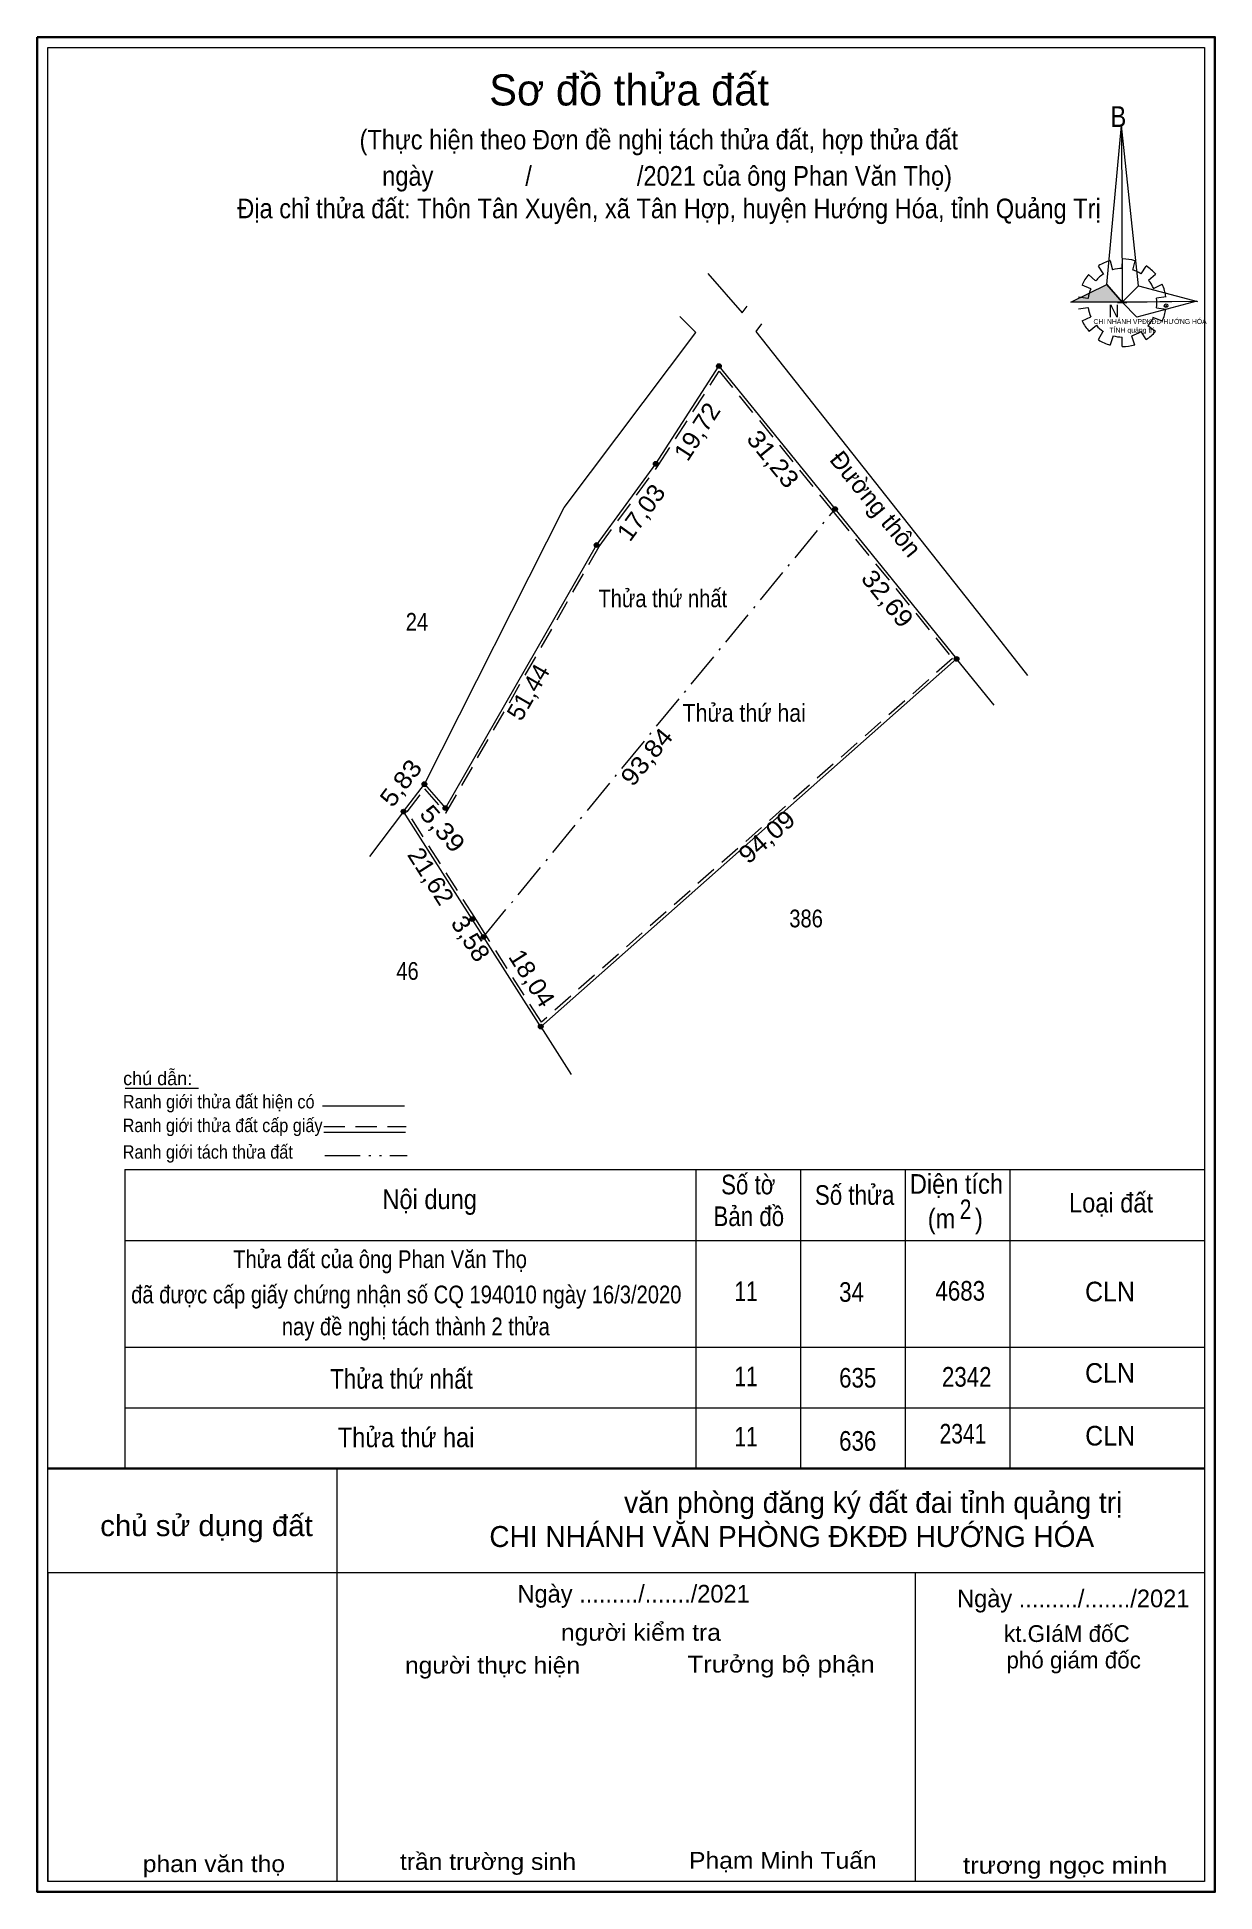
# Model space of a CAD drawing. Header units: metres. Extents: x 551006 to 551206, y 1841505 to 1841819.
import ezdxf
from ezdxf.enums import TextEntityAlignment as Align

# ---------------------------------------------------------------- set-up
doc = ezdxf.new("R2010")
doc.units = ezdxf.units.M
doc.header["$LTSCALE"] = 1.2
doc.header["$PDMODE"] = 32
doc.header["$PDSIZE"] = 0.6
for name, pattern in [('DASH_DOUBLE_DOT', [9.2, 5, -1.2, 0.3, -1.2, 0.3, -1.2]), ('DOT_DASHED', [7.7, 5, -1.2, 0.3, -1.2]), ('MEDIUM_DASHED', [4.5, 3, -1.5])]:
    doc.linetypes.add(name, pattern=pattern)
for name, color, linetype, lineweight in [('1', 7, 'Continuous', 13), ('10', 7, 'DOT_DASHED', 13), ('13', 7, 'Continuous', 13), ('17', 7, 'Continuous', 13), ('5', 7, 'Continuous', 35), ('6', 7, 'Continuous', 13), ('63', 7, 'DASH_DOUBLE_DOT', 13)]:
    doc.layers.add(name, color=color, linetype=linetype, lineweight=lineweight)
doc.layers.add('15', color=7, linetype='Continuous')
doc.layers.add('7', color=7, linetype='Continuous')

msp = doc.modelspace()

# ---------------------------------------------------------------- hatches: boundary and pattern name
at = {"layer": '1'}
msp.add_hatch(color=256, dxfattribs=at).paths.add_polyline_path([(551181.61, 1841774.25), (551187.7, 1841777.23), (551190.31, 1841774.25)])
at = {"layer": '13'}
for points in [[(551122.38, 1841763.4, 1), (551121.58, 1841763.4, 1)], [(551111.69, 1841746.83, 1), (551110.89, 1841746.83, 1)], [(551142.061, 1841739.149, 1), (551141.261, 1841739.149, 1)], [(551142.061, 1841739.149, 1), (551141.261, 1841739.149, 1)], [(551142.061, 1841739.149, 1), (551141.261, 1841739.149, 1)], [(551101.66, 1841733.07, 1), (551100.86, 1841733.07, 1)], [(551162.657, 1841713.77, 1), (551161.857, 1841713.77, 1)], [(551072.48, 1841692.53, 1), (551071.68, 1841692.53, 1)], [(551068.95, 1841687.89, 1), (551068.15, 1841687.89, 1)], [(551076.03, 1841688.47, 1), (551075.23, 1841688.47, 1)], [(551080.571, 1841669.656, 1), (551079.77, 1841669.656, 1)], [(551082.493, 1841666.64, 1), (551081.693, 1841666.64, 1)], [(551082.493, 1841666.64, 1), (551081.693, 1841666.64, 1)], [(551082.493, 1841666.64, 1), (551081.693, 1841666.64, 1)], [(551092.19, 1841651.424, 1), (551091.39, 1841651.424, 1)]]:
    msp.add_hatch(color=256, dxfattribs=at).paths.add_polyline_path(points)

# ---------------------------------------------------------------- linework, layer by layer
at = {"layer": '1'}
for p, q in [((551188.28, 1841781.26), (551188.67, 1841779.7)), ((551190.31, 1841779.95), (551190.36, 1841781.57)), ((551192.44, 1841781.26), (551192.06, 1841779.65)), ((551184.61, 1841778.94), (551185.82, 1841777.88)), ((551187.17, 1841779.04), (551186.3, 1841780.36)), ((551193.51, 1841779.04), (551194.38, 1841780.36)), ((551195.97, 1841778.94), (551194.77, 1841777.93)), ((551182.91, 1841775.16), (551184.51, 1841774.9)), ((551184.99, 1841776.52), (551183.54, 1841777.12)), ((551195.64, 1841776.57), (551197.09, 1841777.28)), ((551197.76, 1841775.16), (551196.12, 1841774.9)), ((551184.51, 1841773.29), (551182.91, 1841773.04)), ((551183.54, 1841771.07), (551184.99, 1841771.77)), ((551189.54, 1841774.2), (551191.09, 1841774.2)), ((551196.12, 1841773.29), (551197.76, 1841773.04)), ((551185.96, 1841770.26), (551184.7, 1841769.25)), ((551186.3, 1841767.89), (551187.12, 1841769.3)), ((551194.38, 1841767.89), (551193.51, 1841769.25)), ((551194.67, 1841770.26), (551195.97, 1841769.3)), ((551197.14, 1841771.02), (551195.54, 1841771.62)), ((551188.77, 1841768.54), (551188.28, 1841766.98)), ((551190.31, 1841766.72), (551190.31, 1841768.29)), ((551191.91, 1841768.54), (551192.39, 1841767.03)), ((551168.63, 1841705.92), (551162.26, 1841713.77)), ((551068.55, 1841687.89), (551062.74, 1841680.25)), ((551091.79, 1841651.42), (551096.95, 1841643.33)), ((551021.3, 1841627.22), (551204.24, 1841627.22)), ((551021.3, 1841627.22), (551021.3, 1841576.51)), ((551118.08, 1841627.22), (551118.08, 1841576.51)), ((551135.82, 1841627.22), (551135.82, 1841576.51)), ((551153.56, 1841627.22), (551153.56, 1841576.51)), ((551171.29, 1841627.22), (551171.29, 1841576.51)), ((551021.3, 1841615.18), (551204.24, 1841615.18)), ((551021.3, 1841597.07), (551204.24, 1841597.07)), ((551021.3, 1841586.79), (551204.24, 1841586.79)), ((551021.3, 1841586.79), (551204.24, 1841586.79)), ((551006.44, 1841574.79), (551006.44, 1841504.75)), ((551021.3, 1841576.51), (551204.24, 1841576.51)), ((551057.23, 1841576.51), (551057.23, 1841506.54)), ((551008.23, 1841558.91), (551204.24, 1841558.91)), ((551008.23, 1841558.91), (551008.23, 1841506.54)), ((551155.24, 1841558.91), (551155.24, 1841506.54))]:
    msp.add_line(p, q, dxfattribs=at)
at = {"layer": '1', "lineweight": 35}
msp.add_line((551008.23, 1841576.51), (551204.24, 1841576.51), dxfattribs=at)
at = {"layer": '1'}
for points in [[(551006.44, 1841504.75), (551006.44, 1841819.16), (551206, 1841819.16), (551206, 1841504.75)], [(551006.44, 1841504.75), (551006.44, 1841819.16), (551206, 1841819.16), (551206, 1841504.75)], [(551190.22, 1841804.19), (551190.31, 1841774.25), (551187.7, 1841777.23)], [(551190.22, 1841804.19), (551190.31, 1841774.25), (551193.07, 1841777.02)], [(551181.61, 1841774.25), (551187.7, 1841777.23), (551190.31, 1841774.25)], [(551203.09, 1841774.35), (551190.31, 1841774.25), (551193.07, 1841777.02)], [(551202.99, 1841774.4), (551192.83, 1841771.67), (551190.31, 1841774.25)]]:
    msp.add_lwpolyline(points, close=True, dxfattribs=at)
for points in [[(551120.08, 1841779.08), (551125.94, 1841772.4), (551126.76, 1841773.53)], [(551072.08, 1841692.53), (551095.75, 1841739.41), (551118.06, 1841769.08), (551115.37, 1841771.78)], [(551129.17, 1841770.56), (551128.26, 1841769.29), (551166.66, 1841720.69), (551174.3, 1841710.94)]]:
    msp.add_lwpolyline(points, dxfattribs=at)
at = {"layer": '1', "linetype": 'MEDIUM_DASHED'}
msp.add_lwpolyline([(551161.57, 1841713.83), (551091.9, 1841652.19), (551082.51, 1841666.91), (551080.59, 1841669.93), (551069.16, 1841687.86), (551072.11, 1841691.74), (551075.71, 1841687.61), (551101.68, 1841732.8), (551111.7, 1841746.55), (551122.03, 1841762.55), (551141.27, 1841738.83), (551141.73, 1841738.27)], close=True, dxfattribs=at)
at = {"layer": '1'}
for centre, major_axis, start_param, end_param in [((551190.339, 1841774.143), (7.461, 0), 1.8495599, 2.1390092), ((551190.339, 1841774.143), (7.461, 0), 1.2792421, 1.5633222), ((551190.339, 1841774.143), (7.461, 0), 2.4395818, 2.7240025), ((551190.339, 1841774.143), (5.848, 0), 2.1337354, 2.4449626), ((551190.339, 1841774.143), (5.848, 0), 1.5698559, 1.8561107), ((551190.339, 1841774.143), (5.848, 0), 1.0027091, 1.2755622), ((551190.339, 1841774.143), (7.461, 0), 0.7105624, 0.9968723), ((551190.339, 1841774.143), (5.848, 0), 2.7236855, 3.0151582), ((551190.339, 1841774.143), (5.848, 0), 0.4267838, 0.7064646), ((551190.339, 1841774.143), (5.848, 0), 6.1355839, 6.4161846), ((551190.339, 1841774.143), (7.461, 0), 0.1390515, 0.4339332), ((551190.339, 1841774.143), (5.848, 0), 3.2822995, 3.5610505), ((551190.339, 1841774.143), (7.461, 0), 5.8523029, 6.1383965), ((551190.339, 1841774.143), (7.461, 0), 3.5698864, 3.8569187), ((551190.339, 1841774.143), (5.848, 0), 3.8607757, 4.1325826), ((551190.339, 1841774.143), (5.848, 0), 4.9908713, 5.2893316), ((551190.339, 1841774.143), (7.461, 0), 5.2856142, 5.567987), ((551190.339, 1841774.143), (5.848, 0), 5.5613733, 5.8395144), ((551190.297, 1841774.099), (7.461, 0), 4.1470906, 4.4365931), ((551190.339, 1841774.143), (5.848, 0), 4.4385468, 4.71314), ((551190.339, 1841774.143), (7.461, 0), 4.7130101, 4.9976105)]:
    msp.add_ellipse(centre, major_axis=major_axis, ratio=0.995001, start_param=start_param, end_param=end_param, dxfattribs=at)
msp.add_point((551197.76, 1841773.64), dxfattribs=at)
at = {"layer": '10'}
msp.add_line((551082.09, 1841666.64), (551141.66, 1841739.15), dxfattribs=at)
at = {"layer": '10', "linetype": 'Continuous'}
msp.add_lwpolyline([(551162.26, 1841713.77), (551091.79, 1841651.42), (551082.09, 1841666.64), (551080.17, 1841669.66), (551068.55, 1841687.89), (551072.08, 1841692.53), (551075.63, 1841688.47), (551101.26, 1841733.07), (551111.29, 1841746.83), (551121.98, 1841763.4), (551141.66, 1841739.15), (551142.12, 1841738.59)], close=True, dxfattribs=at)
at = {"layer": '13'}
for centre in [(551121.98, 1841763.4), (551111.29, 1841746.83), (551141.661, 1841739.149), (551141.661, 1841739.149), (551141.661, 1841739.149), (551101.26, 1841733.07), (551162.257, 1841713.77), (551072.08, 1841692.53), (551068.55, 1841687.89), (551075.63, 1841688.47), (551080.171, 1841669.656), (551082.093, 1841666.64), (551082.093, 1841666.64), (551082.093, 1841666.64), (551091.79, 1841651.424)]:
    msp.add_circle(centre, 0.4, dxfattribs=at)
at = {"layer": '17'}
msp.add_line((551021.34, 1841640.98), (551033.8, 1841640.98), dxfattribs=at)
at = {"layer": '5'}
msp.add_lwpolyline([(551006.46, 1841819.17), (551206.03, 1841819.17), (551206.03, 1841504.75), (551006.46, 1841504.75)], close=True, dxfattribs=at)
at = {"layer": '5', "lineweight": 13}
msp.add_lwpolyline([(551204.25, 1841576.52), (551204.25, 1841506.53), (551008.24, 1841506.53), (551008.24, 1841817.4), (551204.25, 1841817.4)], close=True, dxfattribs=at)
at = {"layer": '6'}
for p, q in [((551054.78, 1841638.02), (551068.68, 1841638.02)), ((551055.01, 1841633.56), (551068.88, 1841633.56))]:
    msp.add_line(p, q, dxfattribs=at)
at = {"layer": '6', "linetype": 'MEDIUM_DASHED'}
msp.add_line((551055.01, 1841634.49), (551069, 1841634.49), dxfattribs=at)
at = {"layer": '63'}
msp.add_line((551055.2, 1841629.57), (551069.17, 1841629.57), dxfattribs=at)

# ---------------------------------------------------------------- texts
at = {"layer": '1'}
msp.add_text('Sơ đồ thửa đất', height=5.277, dxfattribs=at).set_placement((551106.76, 1841807.58), align=Align.CENTER)
for s, height, width, p in [('B', 3.514, 0.85, (551188.35, 1841803.94)), ('N', 2.196, 0.85, (551188.01, 1841771.64)), ('TỈNH quảng trị', 0.8314, 1.05, (551188.15, 1841769.08))]:
    msp.add_text(s, height=height, dxfattribs=dict(at, width=width)).set_placement(p)
msp.add_text('CHI NHÁNH VPĐKĐĐ-HƯỚNG HÓA', height=0.8311, dxfattribs=at).set_placement((551185.45, 1841770.54))
msp.add_text('Đường thôn', height=3, rotation=309.061, dxfattribs=at).set_placement((551147.382, 1841739.095), align=Align.CENTER)
at = {"layer": '1', "width": 0.85}
for s, p in [('24', (551070.805, 1841718.55)), ('386', (551136.755, 1841668.26)), ('46', (551069.205, 1841659.36))]:
    msp.add_text(s, height=3, dxfattribs=at).set_placement(p, align=Align.CENTER)
at = {"layer": '1'}
for s, height, p in [('văn phòng đăng ký đất đai tỉnh quảng trị', 3.548, (551190.33, 1841569)), ('CHI NHÁNH VĂN PHÒNG ĐKĐĐ HƯỚNG HÓA', 3.548, (551185.57, 1841563.22)), ('kt.GIáM đốC', 2.838, (551191.59, 1841547.12)), ('phó giám đốc', 2.838, (551193.49, 1841542.64))]:
    msp.add_text(s, height=height, dxfattribs=at).set_placement(p, align=Align.RIGHT)
for s, height, width, p in [('chủ sử dụng đất', 3.548, 1.05, (551053.15, 1841565.06)), ('người kiểm tra', 2.838, 1.1, (551122.32, 1841547.32)), ('người thực hiện', 2.838, 1.1, (551098.46, 1841541.76)), ('Trưởng bộ phận', 2.838, 1.15, (551148.39, 1841541.94)), ('phan văn thọ', 2.833, 1.1, (551048.45, 1841508.1)), ('trần trường sinh', 2.833, 1.1, (551097.78, 1841508.48)), ('Phạm Minh Tuấn', 2.838, 1.1, (551148.71, 1841508.68)), ('trương ngọc minh', 2.838, 1.15, (551197.99, 1841507.84))]:
    msp.add_text(s, height=height, dxfattribs=dict(at, width=width)).set_placement(p, align=Align.RIGHT)
at = {"layer": '15'}
for s, width, p in [('Thửa thứ nhất', 0.85, (551112.465, 1841722.52)), ('Thửa thứ hai', 0.9, (551126.27, 1841703.11))]:
    msp.add_text(s, height=3, dxfattribs=dict(at, width=width)).set_placement(p, align=Align.CENTER)
at = {"layer": '5'}
for s, rotation, width, p in [('19,72', 57.172, 1.05, (551119.538, 1841751.497)), ('31,23', 309.061, 1.1, (551129.979, 1841746.705)), ('17,03', 53.911, 1.05, (551110.002, 1841737.711)), ('32,69', 309.061, 1.1, (551149.376, 1841723.05)), ('93,84', 50.596, 1.1, (551110.899, 1841696.213)), ('5,83', 52.737, 1.1, (551069.265, 1841691.832)), ('5,39', 311.166, 1.15, (551074.026, 1841684.012)), ('94,09', 41.501, 1.1, (551131.076, 1841682.487)), ('21,62', 302.51, 1.05, (551071.901, 1841676.121)), ('3,58', 302.51, 1.05, (551078.636, 1841665.551)), ('18,04', 302.509, 1.05, (551089.021, 1841658.841))]:
    msp.add_text(s, height=3, rotation=rotation, dxfattribs=dict(at, width=width)).set_placement(p, align=Align.CENTER)
msp.add_text('51,44', height=3, rotation=60.116, dxfattribs=at).set_placement((551090.968, 1841707.388), align=Align.CENTER)
at = {"layer": '6'}
msp.add_text('chú dẫn:', height=2.281, dxfattribs=at).set_placement((551021.02, 1841641.51))
for s, height, width, p in [('Ranh giới thửa đất hiện có ', 2.281, 0.9, (551020.97, 1841637.57)), ('Ranh giới thửa đất cấp giấy', 2.281, 0.9, (551020.95, 1841633.55)), ('Ranh giới tách thửa đất', 2.281, 0.9, (551020.95, 1841629.05)), ('Nội dung', 3.326, 0.9, (551064.95, 1841620.5)), ('Số tờ', 3.326, 0.85, (551122.35, 1841623)), ('Số thửa', 3.326, 0.85, (551138.25, 1841621.22)), ('Diện tích', 3.326, 0.9, (551154.33, 1841623.1)), ('Bản đồ', 3.326, 0.85, (551121.05, 1841617.62)), ('2', 3.326, 0.8, (551162.79, 1841618.8)), ('Loại đất', 3.326, 0.9, (551181.31, 1841619.92)), ('(m   )', 3.326, 0.9, (551157.37, 1841617.22)), ('Thửa đất của ông Phan Văn Thọ', 3.006, 0.85, (551039.67, 1841610.5)), ('4683', 3.326, 0.85, (551158.67, 1841604.98)), (' đã được cấp giấy chứng nhận số CQ 194010 ngày 16/3/2020', 3.006, 0.85, (551021.43, 1841604.52)), ('11', 3.326, 0.8, (551124.61, 1841604.9)), ('34', 3.326, 0.85, (551142.35, 1841604.78)), ('CLN', 3.326, 0.95, (551184.03, 1841604.86)), ('nay đề nghị tách thành 2 thửa', 3.006, 0.85, (551047.91, 1841599.1)), ('Thửa thứ nhất', 3.326, 0.85, (551056.09, 1841590.06)), ('11', 3.326, 0.8, (551124.61, 1841590.48)), ('635', 3.326, 0.85, (551142.35, 1841590.24)), ('2342', 3.326, 0.85, (551159.77, 1841590.4)), ('CLN', 3.326, 0.95, (551184.03, 1841591.06)), ('Thửa thứ hai', 3.326, 0.9, (551057.39, 1841580.14)), ('11', 3.326, 0.8, (551124.61, 1841580.26)), ('2341', 3.326, 0.8, (551159.37, 1841580.76)), ('CLN', 3.326, 0.95, (551184.05, 1841580.42)), ('636', 3.326, 0.85, (551142.35, 1841579.54))]:
    msp.add_text(s, height=height, dxfattribs=dict(at, width=width)).set_placement(p)
for p in [(551107.525, 1841553.8), (551182.025, 1841553)]:
    msp.add_text('Ngày ........./......./2021', height=2.993, dxfattribs=at).set_placement(p, align=Align.CENTER)
at = {"layer": '7', "width": 0.9}
for s, p in [('(Thực hiện theo Đơn đề nghị tách thửa đất, hợp thửa đất ', (551112.34, 1841800.12)), ('ngày              /                /2021 của ông Phan Văn Thọ)', (551113.2, 1841793.98)), ('Địa chỉ thửa đất: Thôn Tân Xuyên, xã Tân Hợp, huyện Hướng Hóa, tỉnh Quảng Trị', (551113.525, 1841788.46))]:
    msp.add_text(s, height=3.326, dxfattribs=at).set_placement(p, align=Align.CENTER)

doc.saveas('drawing.dxf')
